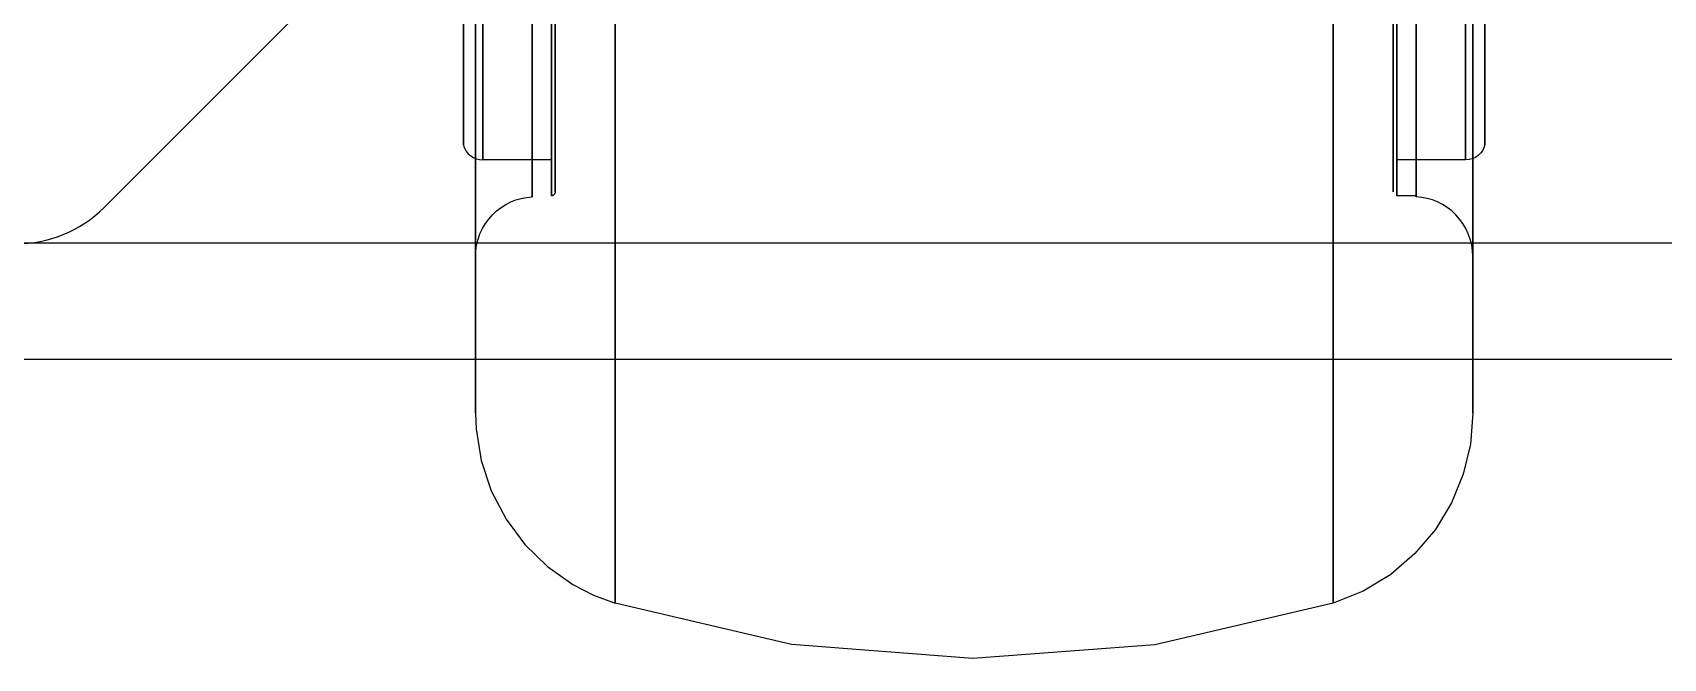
# Model space of a CAD drawing. Header units: millimetres. Extents: x 10366 to 13995, y 24552 to 29685.
# Drawn here: x 13135.77 to 13177.86, y 26774.95 to 26791.11 of the extents above; entities that cross this region are included whole.
import ezdxf

# ---------------------------------------------------------------- set-up
doc = ezdxf.new("R2010")
doc.units = ezdxf.units.MM
doc.header["$LTSCALE"] = 3
doc.layers.add('DomyÅ›lny', color=7, linetype='Continuous')

msp = doc.modelspace()

# ---------------------------------------------------------------- linework, layer by layer
at = {"layer": 'DomyÅ›lny'}
for p, q in [((13142.763, 26791.741), (13137.613, 26786.592)), ((13149.156, 26787.819), (13147.387, 26787.819)), ((13172.757, 26787.819), (13170.989, 26787.819)), ((13171.482, 26786.892), (13170.983, 26786.892)), ((12962.403, 26785.675), (13179.28, 26785.675)), ((13133.296, 26782.67), (13186.848, 26782.67))]:
    msp.add_line(p, q, dxfattribs=at)
for points in [[(13147.199, 26813.566, 0), (13147.199, 26781.281, 0), (13147.199, 26813.566, 0), (13147.199, 26845.85, 0)], [(13172.945, 26813.566, 0), (13172.945, 26845.85, 0), (13172.945, 26813.566, 0), (13172.945, 26781.281, 0)], [(13148.663, 26813.566, 0), (13148.663, 26840.265, 0), (13148.663, 26813.566, 0), (13148.663, 26786.866, 0)], [(13149.161, 26813.566, 0), (13149.161, 26840.239, 0), (13149.161, 26813.566, 0), (13149.161, 26786.892, 0)], [(13149.259, 26813.566, 0), (13149.259, 26786.995, 0), (13149.259, 26813.566, 0), (13149.259, 26840.136, 0)], [(13170.886, 26813.566, 0), (13170.886, 26840.136, 0), (13170.886, 26813.566, 0), (13170.886, 26786.995, 0)], [(13170.983, 26813.566, 0), (13170.983, 26786.892, 0), (13170.983, 26813.566, 0), (13170.983, 26840.239, 0)], [(13171.482, 26813.566, 0), (13171.482, 26840.265, 0), (13171.482, 26813.566, 0), (13171.482, 26786.866, 0)], [(13147.387, 26813.566, 0), (13147.387, 26787.819, 0), (13147.387, 26813.566, 0), (13147.387, 26839.312, 0)], [(13149.259, 26813.566, 0), (13149.259, 26839.415, 0), (13149.259, 26813.566, 0), (13149.259, 26787.716, 0)], [(13170.886, 26813.566, 0), (13170.886, 26787.716, 0), (13170.886, 26813.566, 0), (13170.886, 26839.415, 0)], [(13172.757, 26813.566, 0), (13172.757, 26787.819, 0), (13172.757, 26813.566, 0), (13172.757, 26839.312, 0)], [(13146.888, 26813.566, 0), (13146.888, 26788.207, 0), (13146.888, 26813.566, 0), (13146.888, 26838.924, 0)], [(13173.256, 26813.566, 0), (13173.256, 26838.924, 0), (13173.256, 26813.566, 0), (13173.256, 26788.207, 0)], [(13150.804, 26813.566, 0), (13150.804, 26776.369, 0)], [(13169.341, 26813.566, 0), (13169.341, 26776.369, 0)], [(13170.983, 26813.566, 0), (13170.983, 26786.892, 0)], [(13171.482, 26813.566, 0), (13171.482, 26786.866, 0)]]:
    msp.add_polyline3d(points, close=True, dxfattribs=at)
for points in [[(13146.888, 26788.207, 0), (13146.901, 26788.165, 0), (13146.917, 26788.124, 0), (13146.96, 26788.047, 0), (13147.014, 26787.98, 0), (13147.078, 26787.922, 0), (13147.149, 26787.878, 0), (13147.226, 26787.845, 0), (13147.306, 26787.826, 0), (13147.387, 26787.819, 0)], [(13173.256, 26788.207, 0), (13173.23, 26788.129, 0), (13173.192, 26788.057, 0), (13173.141, 26787.991, 0), (13173.08, 26787.933, 0), (13173.009, 26787.885, 0), (13172.931, 26787.849, 0), (13172.846, 26787.827, 0), (13172.757, 26787.819, 0)], [(13147.199, 26785.323, 0), (13147.207, 26785.475, 0), (13147.229, 26785.626, 0), (13147.266, 26785.771, 0), (13147.316, 26785.913, 0), (13147.379, 26786.047, 0), (13147.455, 26786.175, 0), (13147.542, 26786.293, 0), (13147.639, 26786.403, 0), (13147.746, 26786.503, 0), (13147.861, 26786.591, 0), (13147.984, 26786.668, 0), (13148.112, 26786.733, 0), (13148.245, 26786.785, 0), (13148.382, 26786.825, 0), (13148.52, 26786.852, 0), (13148.663, 26786.866, 0)], [(13149.259, 26786.995, 0), (13149.257, 26786.976, 0), (13149.255, 26786.967, 0), (13149.252, 26786.958, 0), (13149.248, 26786.949, 0), (13149.243, 26786.941, 0), (13149.238, 26786.933, 0), (13149.232, 26786.925, 0), (13149.225, 26786.918, 0), (13149.217, 26786.912, 0), (13149.209, 26786.907, 0), (13149.2, 26786.902, 0), (13149.191, 26786.898, 0), (13149.181, 26786.895, 0), (13149.172, 26786.893, 0), (13149.161, 26786.892, 0)], [(13172.945, 26785.323, 0), (13172.938, 26785.475, 0), (13172.916, 26785.626, 0), (13172.879, 26785.771, 0), (13172.828, 26785.913, 0), (13172.766, 26786.047, 0), (13172.69, 26786.175, 0), (13172.603, 26786.293, 0), (13172.506, 26786.403, 0), (13172.399, 26786.503, 0), (13172.284, 26786.591, 0), (13172.161, 26786.668, 0), (13172.033, 26786.733, 0), (13171.9, 26786.785, 0), (13171.763, 26786.825, 0), (13171.625, 26786.852, 0), (13171.482, 26786.866, 0)], [(13147.199, 26781.281, 0), (13147.216, 26780.871, 0), (13147.348, 26780.053, 0), (13147.607, 26779.274, 0), (13147.989, 26778.543, 0), (13148.477, 26777.887, 0), (13149.058, 26777.32, 0), (13149.712, 26776.858, 0), (13150.244, 26776.582, 0), (13150.804, 26776.369, 0)], [(13172.945, 26781.281, 0), (13172.883, 26780.479, 0), (13172.698, 26779.702, 0), (13172.394, 26778.963, 0), (13171.977, 26778.274, 0), (13171.448, 26777.652, 0), (13170.825, 26777.117, 0), (13170.111, 26776.682, 0), (13169.341, 26776.369, 0)], [(13169.341, 26776.369, 0), (13164.737, 26775.3, 0), (13160.04, 26774.947, 0), (13155.356, 26775.308, 0), (13150.804, 26776.369, 0)]]:
    msp.add_polyline3d(points, dxfattribs=at)
msp.add_arc((13135.356, 26788.849), 3.193, 135, 315, dxfattribs=at)

doc.saveas('drawing.dxf')
